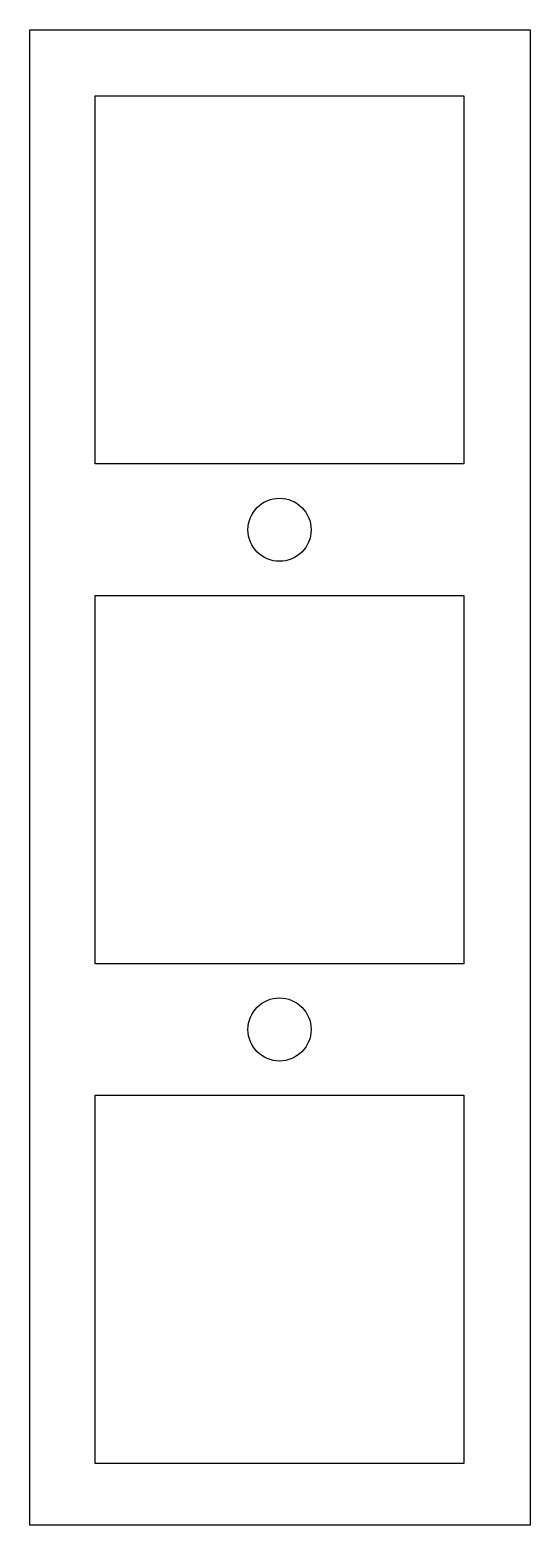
# Model space of a CAD drawing. Header units: millimetres. Extents: x 77.3 to 96.3, y -136.2 to -79.3.
import ezdxf

# ---------------------------------------------------------------- set-up
doc = ezdxf.new("R2010")
doc.units = ezdxf.units.MM
doc.layers.add('Edge.Cuts', color=254, linetype='CONTINUOUS', true_color=0xd0d2cd)

msp = doc.modelspace()

# ---------------------------------------------------------------- linework, layer by layer
at = {"layer": 'Edge.Cuts', "linetype": 'CONTINUOUS'}
for p, q in [((77.35, -79.3), (96.35, -79.3)), ((77.35, -136.15), (77.35, -79.3)), ((96.35, -79.3), (96.35, -136.15)), ((79.832792, -81.805), (93.832792, -81.805)), ((79.832792, -95.805), (79.832792, -81.805)), ((93.832792, -81.805), (93.832792, -95.805)), ((93.832792, -95.805), (79.832792, -95.805)), ((79.832792, -100.805), (93.832792, -100.805)), ((79.832792, -114.805), (79.832792, -100.805)), ((93.832792, -100.805), (93.832792, -114.805)), ((93.832792, -114.805), (79.832792, -114.805)), ((79.832792, -119.805), (93.832792, -119.805)), ((79.832792, -133.805), (79.832792, -119.805)), ((93.832792, -119.805), (93.832792, -133.805)), ((93.832792, -133.805), (79.832792, -133.805)), ((96.35, -136.15), (77.35, -136.15))]:
    msp.add_line(p, q, dxfattribs=at)
at = {"layer": 'Edge.Cuts'}
for centre in [(86.832792, -98.305), (86.832792, -117.305)]:
    msp.add_circle(centre, 1.2, dxfattribs=at)

doc.saveas('drawing.dxf')
